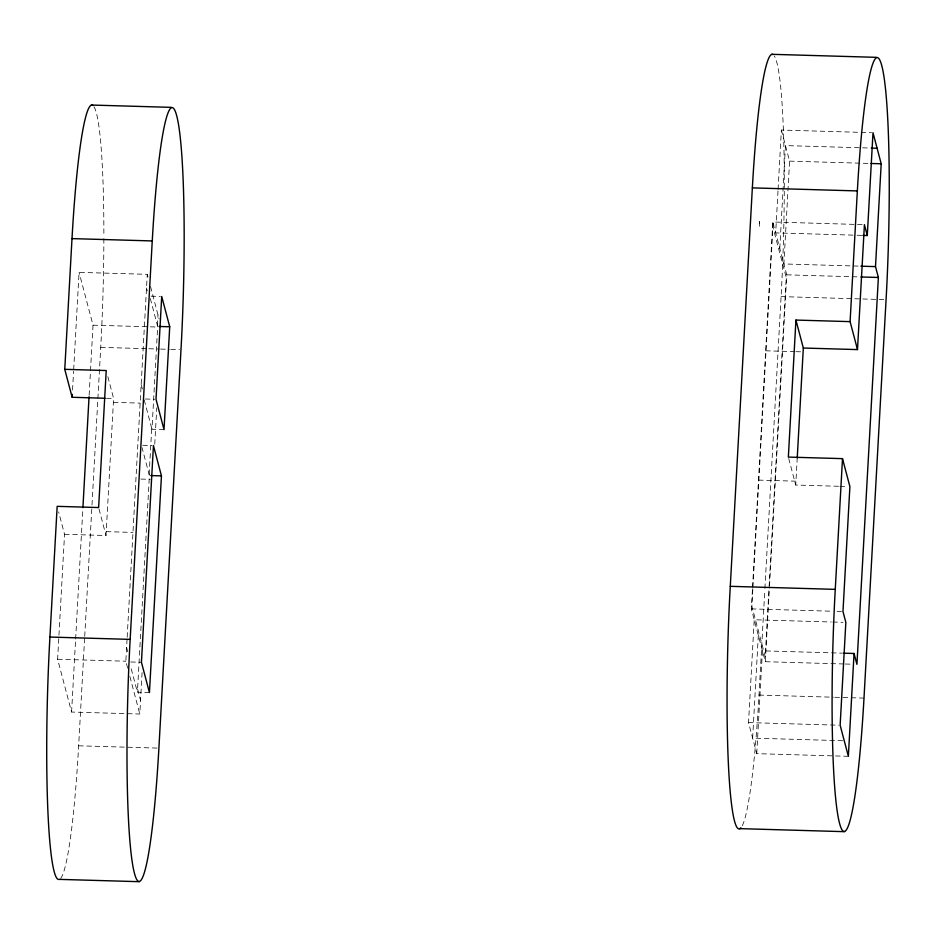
<?xml version="1.0" encoding="UTF-8"?>
<svg xmlns="http://www.w3.org/2000/svg" width="936" height="936" viewBox="0 0 936 936"><rect width="100%" height="100%" fill="white"/><g stroke="black" fill="none" stroke-linecap="round" stroke-linejoin="round"><path stroke-width="0.7" stroke-dasharray="4.68 3.51" d="M142.085 672.633L139.792 714.028L71.581 712.05L57.622 659.236L64.549 534.304L58.64 511.933M72.552 390.031L73.593 371.147M73.675 369.685L79.069 272.364L147.28 274.33L148.719 279.77M71.581 712.05L75.547 640.517M75.629 639.054L82.836 509.125M89.142 395.249L93.027 325.178L79.069 272.364M60.571 878.483A188.054 16.626 -88.3 0 0 78.647 745.805L84.638 637.802M84.72 636.34L91.915 506.446M91.997 504.984L100.737 347.35A188.054 16.626 -88.3 0 0 103.861 238.224M64.549 534.304L106.014 535.509L113.607 398.49L107.698 376.12M127.67 668.164L125.833 661.214L127.085 638.715M127.167 637.264L147.28 274.33M149.152 474.552L151.726 428.279M157.423 325.459L158.008 314.917M149.432 692.57L137.405 692.219L149.409 475.523L142.026 447.548M164.011 429.601L151.983 429.25L157.681 326.43L150.286 298.455M154.744 444.202L156.768 407.827M843.839 663.975L765.309 661.705L751.362 608.891L752.485 588.627M752.556 587.188L772.808 222.007L862.969 224.617M752.848 588.697L751.877 606.2L765.215 656.686L786.24 277.524L772.586 225.869M752.93 587.246L773.113 223.177M848.355 756.311L756.744 753.655L748.531 722.592L754.229 619.761L831.297 621.995M778.003 190.886L775.675 232.888L855.656 235.205M778.085 189.435L781.373 130.057L871.533 132.666M758.335 635.298L752.638 738.118L844.249 740.774M779.782 248.426L785.48 145.595L861.097 147.783M742.271 825.716A188.054 16.626 -88.3 0 0 759.002 695.062L764.829 589.984M764.911 588.522L781.092 296.618A188.054 16.626 -88.3 0 0 774.329 56.02M756.744 753.655L762.442 650.836L842.423 653.141M781.373 130.057L789.586 161.132L783.888 263.952L859.505 266.14M765.309 661.705L769.439 587.246M769.521 585.796L786.755 274.833L772.808 222.007M838.492 486.275L795.729 485.047L797.238 457.938M862.547 147.829L869.825 148.04M789.586 161.132L869.567 163.449M857.107 235.24L862.922 235.404M786.755 274.833L859.47 276.927M781.092 296.618L861.295 298.935M862.746 298.982L886.076 299.66M151.012 296.174L160.372 296.443M93.027 325.178L158.336 327.062M765.66 350.801L794.465 351.632M795.916 351.679L803.111 351.877M100.737 347.35L147.432 348.707M148.882 348.742L159.097 349.046M160.559 349.081L169.311 349.339M170.773 349.374L179.525 349.631M145.314 398.993L154.674 399.262M106.458 398.28L113.607 398.49M113.396 402.351L140.143 403.123M142.752 445.267L152.112 445.536M758.499 480.098L795.939 481.186M839.92 486.322L847.045 486.521M140.868 479.068L150.24 479.337M106.224 531.648L132.982 532.42M751.362 608.891L831.332 611.208M837.158 611.372L841.522 611.5M832.759 622.03L842.938 622.335M845.29 664.022L851.105 664.186M57.622 659.236L125.833 661.214M130.736 661.974L141.43 662.278M759.002 695.062L833.368 697.215M834.83 697.261L863.998 698.104M748.531 722.592L838.691 725.201M78.647 745.805L158.898 748.121M788.709 458.476L795.729 485.047M150.52 286.568L159.085 318.989M146.519 288.089L147.268 290.897M141.172 384.485L142.67 390.113M144.226 399.929L151.983 429.25M98.994 508.938L106.014 535.509M126.594 647.455L127.717 651.678M137.58 689.013L140.552 700.268M131.215 668.819L137.405 692.219M129.882 676.494L139.792 714.028M93.974 106.751A188.054 16.626 -88.3 0 1 103.861 236.808M759.424 221.621L759.517 226.641L759.424 221.621"/><path stroke-width="1.4" d="M139.487 881.689L59.237 879.372A188.054 16.626 -88.3 0 1 49.924 637.053L57.166 506.341L98.631 507.546L106.224 370.527L64.76 369.334L72.002 238.61A188.054 16.626 -88.3 0 1 92.722 105.323M105.031 398.245L72.154 397.285L72.306 394.384M82.918 507.663L89.06 396.712M130.162 639.382L152.252 240.938A188.054 16.626 -88.3 0 1 176.588 115.362A188.054 16.626 -88.3 0 1 180.987 349.678L158.898 748.121A188.054 16.626 -88.3 0 1 134.562 873.697A188.054 16.626 -88.3 0 1 130.162 639.382L49.924 637.053M161.448 475.874L149.432 692.57L141.43 662.278L153.446 445.583L161.448 475.874L150.754 475.558M169.72 326.769L164.011 429.601L156.008 399.309L161.717 296.478L169.72 326.769L159.015 326.465M740.926 827.752A188.054 16.626 -88.3 0 1 730.279 586.322L752.357 187.879A188.054 16.626 -88.3 0 1 773.077 54.58M795.939 320.065L803.322 348.028L857.493 349.596L850.099 321.633L795.939 320.065L788.346 457.084L842.505 458.64L849.9 486.603L842.973 611.536L845.84 622.417L840.142 725.236L848.355 756.311L854.053 653.48L843.874 653.188M797.238 457.938L803.322 348.028M850.099 321.633L857.353 190.921A188.054 16.626 -88.3 0 1 881.689 65.344A188.054 16.626 -88.3 0 1 886.076 299.66L863.998 698.104A188.054 16.626 -88.3 0 1 839.65 823.68A188.054 16.626 -88.3 0 1 835.263 589.364L842.505 458.64M857.493 349.596L864.419 224.663L867.286 235.533L862.922 235.404M867.286 235.533L872.995 132.713L881.197 163.777L875.499 266.608L878.377 277.477L856.931 664.361L854.053 653.48M771.779 54.311L876.763 57.353M91.424 105.043L171.662 107.371M871.276 148.075L877.09 148.251M871.018 163.484L881.197 163.777M752.357 187.879L857.353 190.921M72.002 238.61L152.252 240.938M860.956 266.187L875.499 266.608M860.921 276.974L878.377 277.477M730.279 586.322L835.263 589.364M739.592 828.629L844.576 831.671M64.76 369.334L72.154 397.285"/></g></svg>
